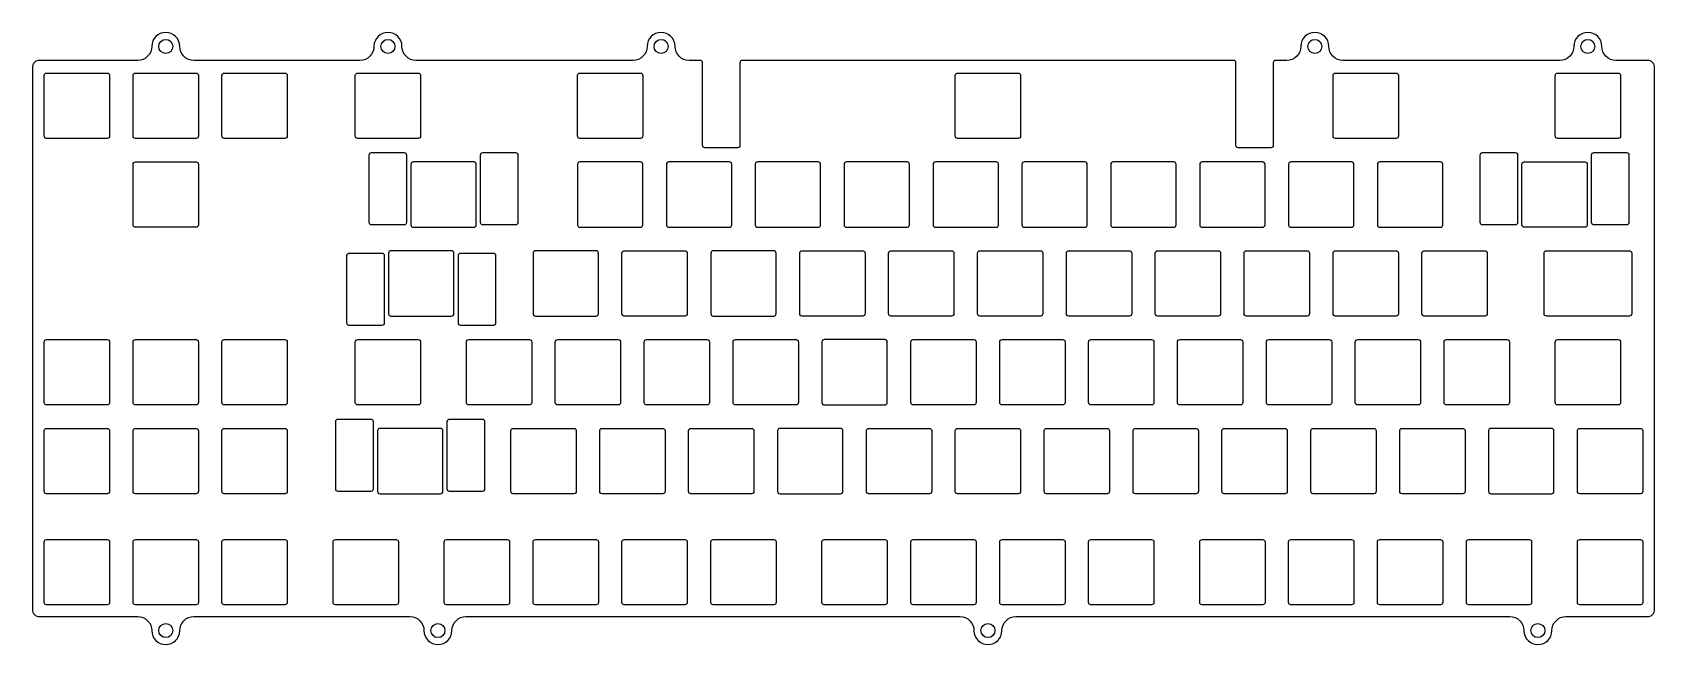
# Model space of a CAD drawing. Header units: millimetres. Extents: x -174 to 174, y -6 to 125.
import ezdxf

# ---------------------------------------------------------------- set-up
doc = ezdxf.new("R2010")
doc.units = ezdxf.units.MM
doc.layers.get('0').update_dxf_attribs({"linetype": 'CONTINUOUS'})

msp = doc.modelspace()

# ---------------------------------------------------------------- linework, layer by layer
for points in [[(-30.19, 118.75, 0.414214), (-30.69, 119.25), (-33.1, 119.25, -0.414214), (-36.1, 122.25, 1), (-42.1, 122.25, -0.414214), (-45.1, 119.25), (-91.63, 119.25, -0.414214), (-94.63, 122.25, 1), (-100.63, 122.25, -0.414214), (-103.63, 119.25), (-139.26, 119.25, -0.414214), (-142.26, 122.25, 1), (-148.26, 122.25, -0.414214), (-151.26, 119.25), (-172.33, 119.25, 0.414214), (-173.83, 117.75), (-173.83, 1.5, 0.414214), (-172.33, 0), (-151.26, 0, -0.414214), (-148.26, -3, 1), (-142.26, -3, -0.414214), (-139.26, 0), (-92.92, 0, -0.414214), (-89.92, -3, 1), (-83.92, -3, -0.414214), (-80.92, 0), (24.96, 0, -0.414214), (27.96, -3, 1), (33.96, -3, -0.414214), (36.96, 0), (142.83, 0, -0.414214), (145.83, -3, 1), (151.83, -3, -0.414214), (154.83, 0), (172.33, 0, 0.414214), (173.83, 1.5), (173.83, 117.75, 0.414214), (172.33, 119.25), (165.54, 119.25, -0.414214), (162.54, 122.25, 1), (156.54, 122.25, -0.414214), (153.54, 119.25), (107.01, 119.25, -0.414214), (104.01, 122.25, 1), (98.01, 122.25, -0.414214), (95.01, 119.25), (92.61, 119.25, 0.414214), (92.11, 118.75), (92.11, 101.04, -0.414214), (91.61, 100.54), (84.61, 100.54, -0.414214), (84.11, 101.04), (84.11, 118.75, 0.414214), (83.61, 119.25), (-21.69, 119.25, 0.414214), (-22.19, 118.75), (-22.19, 101.04, -0.414214), (-22.69, 100.54), (-29.69, 100.54, -0.414214), (-30.19, 101.04)], [(-171.31, 103.04), (-171.31, 116.04, -0.414214), (-170.81, 116.54), (-157.81, 116.54, -0.414214), (-157.31, 116.04), (-157.31, 103.04, -0.414214), (-157.81, 102.54), (-170.81, 102.54, -0.414214)], [(-152.26, 103.04), (-152.26, 116.04, -0.414214), (-151.76, 116.54), (-138.76, 116.54, -0.414214), (-138.26, 116.04), (-138.26, 103.04, -0.414214), (-138.76, 102.54), (-151.76, 102.54, -0.414214)], [(-132.71, 116.54), (-119.71, 116.54, -0.414214), (-119.21, 116.04), (-119.21, 103.04, -0.414214), (-119.71, 102.54), (-132.71, 102.54, -0.414214), (-133.21, 103.04), (-133.21, 116.04, -0.414214)], [(-91.13, 102.54), (-104.13, 102.54, -0.414214), (-104.63, 103.04), (-104.63, 116.04, -0.414214), (-104.13, 116.54), (-91.13, 116.54, -0.414214), (-90.63, 116.04), (-90.63, 103.04, -0.414214)], [(-57.01, 103.04), (-57.01, 116.04, -0.414214), (-56.51, 116.54), (-43.51, 116.54, -0.414214), (-43.01, 116.04), (-43.01, 103.04, -0.414214), (-43.51, 102.54), (-56.51, 102.54, -0.414214)], [(37.96, 116.04), (37.96, 103.04, -0.414214), (37.46, 102.54), (24.46, 102.54, -0.414214), (23.96, 103.04), (23.96, 116.04, -0.414214), (24.46, 116.54), (37.46, 116.54, -0.414214)], [(105.42, 116.54), (118.42, 116.54, -0.414214), (118.92, 116.04), (118.92, 103.04, -0.414214), (118.42, 102.54), (105.42, 102.54, -0.414214), (104.92, 103.04), (104.92, 116.04, -0.414214)], [(166.54, 116.04), (166.54, 103.04, -0.414214), (166.04, 102.54), (153.04, 102.54, -0.414214), (152.54, 103.04), (152.54, 116.04, -0.414214), (153.04, 116.54), (166.04, 116.54, -0.414214)], [(-151.76, 97.49), (-138.76, 97.49, -0.414214), (-138.26, 96.99), (-138.26, 83.99, -0.414214), (-138.76, 83.49), (-151.76, 83.49, -0.414214), (-152.26, 83.99), (-152.26, 96.99, -0.414214)], [(-94.16, 83.99), (-101.16, 83.99, -0.414214), (-101.66, 84.49), (-101.66, 98.99, -0.414214), (-101.16, 99.49), (-94.16, 99.49, -0.414214), (-93.66, 98.99), (-93.66, 84.49, -0.414214)], [(-92.73, 83.99, 0.414214), (-92.22, 83.49), (-79.22, 83.49, 0.414214), (-78.72, 83.99), (-78.72, 96.99, 0.414214), (-79.22, 97.49), (-92.22, 97.49, 0.414214), (-92.73, 96.99)], [(-77.79, 84.49), (-77.79, 98.99, -0.414214), (-77.29, 99.49), (-70.29, 99.49, -0.414214), (-69.79, 98.99), (-69.79, 84.49, -0.414214), (-70.29, 83.99), (-77.29, 83.99, -0.414214)], [(-57.01, 83.99, 0.414214), (-56.51, 83.49), (-43.51, 83.49, 0.414214), (-43.01, 83.99), (-43.01, 96.99, 0.414214), (-43.51, 97.49), (-56.51, 97.49, 0.414214), (-57.01, 96.99)], [(-37.96, 83.99, 0.414214), (-37.46, 83.49), (-24.46, 83.49, 0.414214), (-23.96, 83.99), (-23.96, 96.99, 0.414214), (-24.46, 97.49), (-37.46, 97.49, 0.414214), (-37.96, 96.99)], [(-18.91, 83.99, 0.414214), (-18.41, 83.49), (-5.41, 83.49, 0.414214), (-4.91, 83.99), (-4.91, 96.99, 0.414214), (-5.41, 97.49), (-18.41, 97.49, 0.414214), (-18.91, 96.99)], [(0.14, 83.99, 0.414214), (0.64, 83.49), (13.64, 83.49, 0.414214), (14.14, 83.99), (14.14, 96.99, 0.414214), (13.64, 97.49), (0.64, 97.49, 0.414214), (0.14, 96.99)], [(19.19, 83.99, 0.414214), (19.69, 83.49), (32.69, 83.49, 0.414214), (33.19, 83.99), (33.19, 96.99, 0.414214), (32.69, 97.49), (19.69, 97.49, 0.414214), (19.19, 96.99)], [(38.24, 83.99, 0.414214), (38.74, 83.49), (51.74, 83.49, 0.414214), (52.24, 83.99), (52.24, 96.99, 0.414214), (51.74, 97.49), (38.74, 97.49, 0.414214), (38.24, 96.99)], [(57.29, 83.99, 0.414214), (57.79, 83.49), (70.79, 83.49, 0.414214), (71.29, 83.99), (71.29, 96.99, 0.414214), (70.79, 97.49), (57.79, 97.49, 0.414214), (57.29, 96.99)], [(76.34, 83.99, 0.414214), (76.84, 83.49), (89.84, 83.49, 0.414214), (90.34, 83.99), (90.34, 96.99, 0.414214), (89.84, 97.49), (76.84, 97.49, 0.414214), (76.34, 96.99)], [(95.39, 83.99, 0.414214), (95.89, 83.49), (108.89, 83.49, 0.414214), (109.39, 83.99), (109.39, 96.99, 0.414214), (108.89, 97.49), (95.89, 97.49, 0.414214), (95.39, 96.99)], [(114.44, 83.99, 0.414214), (114.94, 83.49), (127.94, 83.49, 0.414214), (128.44, 83.99), (128.44, 96.99, 0.414214), (127.94, 97.49), (114.94, 97.49, 0.414214), (114.44, 96.99)], [(136.46, 84.49), (136.46, 98.99, -0.414214), (136.96, 99.49), (143.96, 99.49, -0.414214), (144.46, 98.99), (144.46, 84.49, -0.414214), (143.96, 83.99), (136.96, 83.99, -0.414214)], [(158.9, 83.49), (145.9, 83.49, -0.414214), (145.4, 83.99), (145.4, 96.99, -0.414214), (145.9, 97.49), (158.9, 97.49, -0.414214), (159.4, 96.99), (159.4, 83.99, -0.414214)], [(167.84, 83.99), (160.84, 83.99, -0.414214), (160.34, 84.49), (160.34, 98.99, -0.414214), (160.84, 99.49), (167.84, 99.49, -0.414214), (168.34, 98.99), (168.34, 84.49, -0.414214)], [(-98.43, 77.44), (-98.43, 62.94, -0.414214), (-98.93, 62.44), (-105.93, 62.44, -0.414214), (-106.43, 62.94), (-106.43, 77.44, -0.414214), (-105.93, 77.94), (-98.93, 77.94, -0.414214)], [(-83.49, 77.94, 0.414214), (-83.99, 78.44), (-96.99, 78.44, 0.414214), (-97.49, 77.94), (-97.49, 64.94, 0.414214), (-96.99, 64.44), (-83.99, 64.44, 0.414214), (-83.49, 64.94)], [(-82.05, 77.94), (-75.05, 77.94, -0.414214), (-74.55, 77.44), (-74.55, 62.94, -0.414214), (-75.05, 62.44), (-82.05, 62.44, -0.414214), (-82.55, 62.94), (-82.55, 77.44, -0.414214)], [(-53.03, 64.44, 0.414214), (-52.53, 64.94), (-52.53, 77.94, 0.414214), (-53.03, 78.44), (-66.03, 78.44, 0.414214), (-66.53, 77.94), (-66.53, 64.94, 0.414214), (-66.03, 64.44)], [(-33.98, 64.44), (-46.98, 64.44, -0.414214), (-47.48, 64.94), (-47.48, 77.94, -0.414214), (-46.98, 78.44), (-33.98, 78.44, -0.414214), (-33.48, 77.94), (-33.48, 64.94, -0.414214)], [(-14.93, 64.44, 0.414214), (-14.43, 64.94), (-14.43, 77.94, 0.414214), (-14.93, 78.44), (-27.93, 78.44, 0.414214), (-28.43, 77.94), (-28.43, 64.94, 0.414214), (-27.93, 64.44)], [(4.12, 64.44), (-8.88, 64.44, -0.414214), (-9.38, 64.94), (-9.38, 77.94, -0.414214), (-8.88, 78.44), (4.12, 78.44, -0.414214), (4.62, 77.94), (4.62, 64.94, -0.414214)], [(23.17, 64.44), (10.17, 64.44, -0.414214), (9.67, 64.94), (9.67, 77.94, -0.414214), (10.17, 78.44), (23.17, 78.44, -0.414214), (23.67, 77.94), (23.67, 64.94, -0.414214)], [(42.22, 64.44), (29.22, 64.44, -0.414214), (28.72, 64.94), (28.72, 77.94, -0.414214), (29.22, 78.44), (42.22, 78.44, -0.414214), (42.72, 77.94), (42.72, 64.94, -0.414214)], [(61.27, 64.44), (48.27, 64.44, -0.414214), (47.77, 64.94), (47.77, 77.94, -0.414214), (48.27, 78.44), (61.27, 78.44, -0.414214), (61.77, 77.94), (61.77, 64.94, -0.414214)], [(80.32, 64.44), (67.32, 64.44, -0.414214), (66.82, 64.94), (66.82, 77.94, -0.414214), (67.32, 78.44), (80.32, 78.44, -0.414214), (80.82, 77.94), (80.82, 64.94, -0.414214)], [(85.87, 64.94), (85.87, 77.94, -0.414214), (86.37, 78.44), (99.37, 78.44, -0.414214), (99.87, 77.94), (99.87, 64.94, -0.414214), (99.37, 64.44), (86.37, 64.44, -0.414214)], [(118.42, 64.44), (105.42, 64.44, -0.414214), (104.92, 64.94), (104.92, 77.94, -0.414214), (105.42, 78.44), (118.42, 78.44, -0.414214), (118.92, 77.94), (118.92, 64.94, -0.414214)], [(137.47, 64.44), (124.47, 64.44, -0.414214), (123.97, 64.94), (123.97, 77.94, -0.414214), (124.47, 78.44), (137.47, 78.44, -0.414214), (137.97, 77.94), (137.97, 64.94, -0.414214)], [(168.43, 64.44), (150.66, 64.44, -0.414214), (150.16, 64.94), (150.16, 77.94, -0.414214), (150.66, 78.44), (168.43, 78.44, -0.414214), (168.93, 77.94), (168.93, 64.94, -0.414214)], [(-170.81, 59.39), (-157.81, 59.39, -0.414214), (-157.31, 58.89), (-157.31, 45.89, -0.414214), (-157.81, 45.39), (-170.81, 45.39, -0.414214), (-171.31, 45.89), (-171.31, 58.89, -0.414214)], [(-152.26, 45.89), (-152.26, 58.89, -0.414214), (-151.76, 59.39), (-138.76, 59.39, -0.414214), (-138.26, 58.89), (-138.26, 45.89, -0.414214), (-138.76, 45.39), (-151.76, 45.39, -0.414214)], [(-119.21, 58.89), (-119.21, 45.89, -0.414214), (-119.71, 45.39), (-132.71, 45.39, -0.414214), (-133.21, 45.89), (-133.21, 58.89, -0.414214), (-132.71, 59.39), (-119.71, 59.39, -0.414214)], [(-91.13, 45.39), (-104.13, 45.39, -0.414214), (-104.63, 45.89), (-104.63, 58.89, -0.414214), (-104.13, 59.39), (-91.13, 59.39, -0.414214), (-90.63, 58.89), (-90.63, 45.89, -0.414214)], [(-80.82, 45.89), (-80.82, 58.89, -0.414214), (-80.32, 59.39), (-67.32, 59.39, -0.414214), (-66.82, 58.89), (-66.82, 45.89, -0.414214), (-67.32, 45.39), (-80.32, 45.39, -0.414214)], [(-48.27, 45.39), (-61.27, 45.39, -0.414214), (-61.77, 45.89), (-61.77, 58.89, -0.414214), (-61.27, 59.39), (-48.27, 59.39, -0.414214), (-47.77, 58.89), (-47.77, 45.89, -0.414214)], [(-29.22, 45.39), (-42.22, 45.39, -0.414214), (-42.72, 45.89), (-42.72, 58.89, -0.414214), (-42.22, 59.39), (-29.22, 59.39, -0.414214), (-28.72, 58.89), (-28.72, 45.89, -0.414214)], [(-10.17, 45.39), (-23.17, 45.39, -0.414214), (-23.67, 45.89), (-23.67, 58.89, -0.414214), (-23.17, 59.39), (-10.17, 59.39, -0.414214), (-9.67, 58.89), (-9.67, 45.89, -0.414214)], [(8.88, 45.39, 0.414214), (9.38, 45.89), (9.38, 58.89, 0.414214), (8.88, 59.39), (-4.12, 59.39, 0.414214), (-4.62, 58.89), (-4.62, 45.89, 0.414214), (-4.12, 45.39)], [(27.93, 45.39), (14.93, 45.39, -0.414214), (14.43, 45.89), (14.43, 58.89, -0.414214), (14.93, 59.39), (27.93, 59.39, -0.414214), (28.43, 58.89), (28.43, 45.89, -0.414214)], [(46.98, 45.39), (33.98, 45.39, -0.414214), (33.48, 45.89), (33.48, 58.89, -0.414214), (33.98, 59.39), (46.98, 59.39, -0.414214), (47.48, 58.89), (47.48, 45.89, -0.414214)], [(66.03, 45.39), (53.03, 45.39, -0.414214), (52.53, 45.89), (52.53, 58.89, -0.414214), (53.03, 59.39), (66.03, 59.39, -0.414214), (66.53, 58.89), (66.53, 45.89, -0.414214)], [(71.58, 45.89), (71.58, 58.89, -0.414214), (72.08, 59.39), (85.08, 59.39, -0.414214), (85.58, 58.89), (85.58, 45.89, -0.414214), (85.08, 45.39), (72.08, 45.39, -0.414214)], [(104.13, 45.39), (91.13, 45.39, -0.414214), (90.63, 45.89), (90.63, 58.89, -0.414214), (91.13, 59.39), (104.13, 59.39, -0.414214), (104.63, 58.89), (104.63, 45.89, -0.414214)], [(109.68, 45.89), (109.68, 58.89, -0.414214), (110.18, 59.39), (123.18, 59.39, -0.414214), (123.68, 58.89), (123.68, 45.89, -0.414214), (123.18, 45.39), (110.18, 45.39, -0.414214)], [(128.73, 45.89), (128.73, 58.89, -0.414214), (129.23, 59.39), (142.23, 59.39, -0.414214), (142.73, 58.89), (142.73, 45.89, -0.414214), (142.23, 45.39), (129.23, 45.39, -0.414214)], [(166.04, 45.39), (153.04, 45.39, -0.414214), (152.54, 45.89), (152.54, 58.89, -0.414214), (153.04, 59.39), (166.04, 59.39, -0.414214), (166.54, 58.89), (166.54, 45.89, -0.414214)], [(-101.31, 26.84), (-108.31, 26.84, -0.414214), (-108.81, 27.34), (-108.81, 41.84, -0.414214), (-108.31, 42.34), (-101.31, 42.34, -0.414214), (-100.81, 41.84), (-100.81, 27.34, -0.414214)], [(-84.93, 27.34), (-84.93, 41.84, -0.414214), (-84.43, 42.34), (-77.43, 42.34, -0.414214), (-76.93, 41.84), (-76.93, 27.34, -0.414214), (-77.43, 26.84), (-84.43, 26.84, -0.414214)], [(-171.31, 26.84), (-171.31, 39.84, -0.414214), (-170.81, 40.34), (-157.81, 40.34, -0.414214), (-157.31, 39.84), (-157.31, 26.84, -0.414214), (-157.81, 26.34), (-170.81, 26.34, -0.414214)], [(-151.76, 40.34), (-138.76, 40.34, -0.414214), (-138.26, 39.84), (-138.26, 26.84, -0.414214), (-138.76, 26.34), (-151.76, 26.34, -0.414214), (-152.26, 26.84), (-152.26, 39.84, -0.414214)], [(-133.21, 26.84), (-133.21, 39.84, -0.414214), (-132.71, 40.34), (-119.71, 40.34, -0.414214), (-119.21, 39.84), (-119.21, 26.84, -0.414214), (-119.71, 26.34), (-132.71, 26.34, -0.414214)], [(-99.87, 26.84, 0.414214), (-99.37, 26.34), (-86.37, 26.34, 0.414214), (-85.87, 26.84), (-85.87, 39.84, 0.414214), (-86.37, 40.34), (-99.37, 40.34, 0.414214), (-99.87, 39.84)], [(-57.79, 26.34), (-70.79, 26.34, -0.414214), (-71.29, 26.84), (-71.29, 39.84, -0.414214), (-70.79, 40.34), (-57.79, 40.34, -0.414214), (-57.29, 39.84), (-57.29, 26.84, -0.414214)], [(-38.74, 26.34), (-51.74, 26.34, -0.414214), (-52.24, 26.84), (-52.24, 39.84, -0.414214), (-51.74, 40.34), (-38.74, 40.34, -0.414214), (-38.24, 39.84), (-38.24, 26.84, -0.414214)], [(-19.69, 26.34), (-32.69, 26.34, -0.414214), (-33.19, 26.84), (-33.19, 39.84, -0.414214), (-32.69, 40.34), (-19.69, 40.34, -0.414214), (-19.19, 39.84), (-19.19, 26.84, -0.414214)], [(-14.14, 26.84, 0.414214), (-13.64, 26.34), (-0.64, 26.34, 0.414214), (-0.14, 26.84), (-0.14, 39.84, 0.414214), (-0.64, 40.34), (-13.64, 40.34, 0.414214), (-14.14, 39.84)], [(18.41, 26.34), (5.41, 26.34, -0.414214), (4.91, 26.84), (4.91, 39.84, -0.414214), (5.41, 40.34), (18.41, 40.34, -0.414214), (18.91, 39.84), (18.91, 26.84, -0.414214)], [(37.46, 26.34), (24.46, 26.34, -0.414214), (23.96, 26.84), (23.96, 39.84, -0.414214), (24.46, 40.34), (37.46, 40.34, -0.414214), (37.96, 39.84), (37.96, 26.84, -0.414214)], [(56.51, 26.34), (43.51, 26.34, -0.414214), (43.01, 26.84), (43.01, 39.84, -0.414214), (43.51, 40.34), (56.51, 40.34, -0.414214), (57.01, 39.84), (57.01, 26.84, -0.414214)], [(75.56, 26.34), (62.56, 26.34, -0.414214), (62.06, 26.84), (62.06, 39.84, -0.414214), (62.56, 40.34), (75.56, 40.34, -0.414214), (76.06, 39.84), (76.06, 26.84, -0.414214)], [(94.61, 26.34), (81.61, 26.34, -0.414214), (81.11, 26.84), (81.11, 39.84, -0.414214), (81.61, 40.34), (94.61, 40.34, -0.414214), (95.11, 39.84), (95.11, 26.84, -0.414214)], [(113.66, 26.34), (100.66, 26.34, -0.414214), (100.16, 26.84), (100.16, 39.84, -0.414214), (100.66, 40.34), (113.66, 40.34, -0.414214), (114.16, 39.84), (114.16, 26.84, -0.414214)], [(132.71, 26.34), (119.71, 26.34, -0.414214), (119.21, 26.84), (119.21, 39.84, -0.414214), (119.71, 40.34), (132.71, 40.34, -0.414214), (133.21, 39.84), (133.21, 26.84, -0.414214)], [(151.76, 26.34, 0.414214), (152.26, 26.84), (152.26, 39.84, 0.414214), (151.76, 40.34), (138.76, 40.34, 0.414214), (138.26, 39.84), (138.26, 26.84, 0.414214), (138.76, 26.34)], [(170.81, 26.34), (157.81, 26.34, -0.414214), (157.31, 26.84), (157.31, 39.84, -0.414214), (157.81, 40.34), (170.81, 40.34, -0.414214), (171.31, 39.84), (171.31, 26.84, -0.414214)], [(-171.31, 3.02), (-171.31, 16.02, -0.414214), (-170.81, 16.52), (-157.81, 16.52, -0.414214), (-157.31, 16.02), (-157.31, 3.02, -0.414214), (-157.81, 2.52), (-170.81, 2.52, -0.414214)], [(-152.26, 3.02), (-152.26, 16.02, -0.414214), (-151.76, 16.52), (-138.76, 16.52, -0.414214), (-138.26, 16.02), (-138.26, 3.02, -0.414214), (-138.76, 2.52), (-151.76, 2.52, -0.414214)], [(-119.21, 16.02), (-119.21, 3.02, -0.414214), (-119.71, 2.52), (-132.71, 2.52, -0.414214), (-133.21, 3.02), (-133.21, 16.02, -0.414214), (-132.71, 16.52), (-119.71, 16.52, -0.414214)], [(-108.89, 16.52), (-95.89, 16.52, -0.414214), (-95.39, 16.02), (-95.39, 3.02, -0.414214), (-95.89, 2.52), (-108.89, 2.52, -0.414214), (-109.39, 3.02), (-109.39, 16.02, -0.414214)], [(-71.58, 16.02), (-71.58, 3.02, -0.414214), (-72.08, 2.52), (-85.08, 2.52, -0.414214), (-85.58, 3.02), (-85.58, 16.02, -0.414214), (-85.08, 16.52), (-72.08, 16.52, -0.414214)], [(-66.53, 3.02), (-66.53, 16.02, -0.414214), (-66.03, 16.52), (-53.03, 16.52, -0.414214), (-52.53, 16.02), (-52.53, 3.02, -0.414214), (-53.03, 2.52), (-66.03, 2.52, -0.414214)], [(-33.98, 2.52), (-46.98, 2.52, -0.414214), (-47.48, 3.02), (-47.48, 16.02, -0.414214), (-46.98, 16.52), (-33.98, 16.52, -0.414214), (-33.48, 16.02), (-33.48, 3.02, -0.414214)], [(-28.43, 3.02), (-28.43, 16.02, -0.414214), (-27.93, 16.52), (-14.93, 16.52, -0.414214), (-14.43, 16.02), (-14.43, 3.02, -0.414214), (-14.93, 2.52), (-27.93, 2.52, -0.414214)], [(9.38, 16.02), (9.38, 3.02, -0.414214), (8.88, 2.52), (-4.12, 2.52, -0.414214), (-4.62, 3.02), (-4.62, 16.02, -0.414214), (-4.12, 16.52), (8.88, 16.52, -0.414214)], [(14.93, 16.52), (27.93, 16.52, -0.414214), (28.43, 16.02), (28.43, 3.02, -0.414214), (27.93, 2.52), (14.93, 2.52, -0.414214), (14.43, 3.02), (14.43, 16.02, -0.414214)], [(46.98, 2.52), (33.98, 2.52, -0.414214), (33.48, 3.02), (33.48, 16.02, -0.414214), (33.98, 16.52), (46.98, 16.52, -0.414214), (47.48, 16.02), (47.48, 3.02, -0.414214)], [(66.03, 2.52), (53.03, 2.52, -0.414214), (52.53, 3.02), (52.53, 16.02, -0.414214), (53.03, 16.52), (66.03, 16.52, -0.414214), (66.53, 16.02), (66.53, 3.02, -0.414214)], [(89.84, 2.52), (76.84, 2.52, -0.414214), (76.34, 3.02), (76.34, 16.02, -0.414214), (76.84, 16.52), (89.84, 16.52, -0.414214), (90.34, 16.02), (90.34, 3.02, -0.414214)], [(109.39, 16.02), (109.39, 3.02, -0.414214), (108.89, 2.52), (95.89, 2.52, -0.414214), (95.39, 3.02), (95.39, 16.02, -0.414214), (95.89, 16.52), (108.89, 16.52, -0.414214)], [(127.94, 2.52), (114.94, 2.52, -0.414214), (114.44, 3.02), (114.44, 16.02, -0.414214), (114.94, 16.52), (127.94, 16.52, -0.414214), (128.44, 16.02), (128.44, 3.02, -0.414214)], [(133.49, 3.02), (133.49, 16.02, -0.414214), (133.99, 16.52), (146.99, 16.52, -0.414214), (147.49, 16.02), (147.49, 3.02, -0.414214), (146.99, 2.52), (133.99, 2.52, -0.414214)], [(170.81, 2.52), (157.81, 2.52, -0.414214), (157.31, 3.02), (157.31, 16.02, -0.414214), (157.81, 16.52), (170.81, 16.52, -0.414214), (171.31, 16.02), (171.31, 3.02, -0.414214)]]:
    msp.add_lwpolyline(points, format="xyb", close=True)
for centre in [(-145.26, 122.25, 0), (-97.63, 122.25), (-39.1, 122.25), (101.01, 122.25), (159.54, 122.25), (-145.26, -3, 0), (-86.92, -3), (30.96, -3), (148.83, -3)]:
    msp.add_circle(centre, 1.5)

doc.saveas('drawing.dxf')
